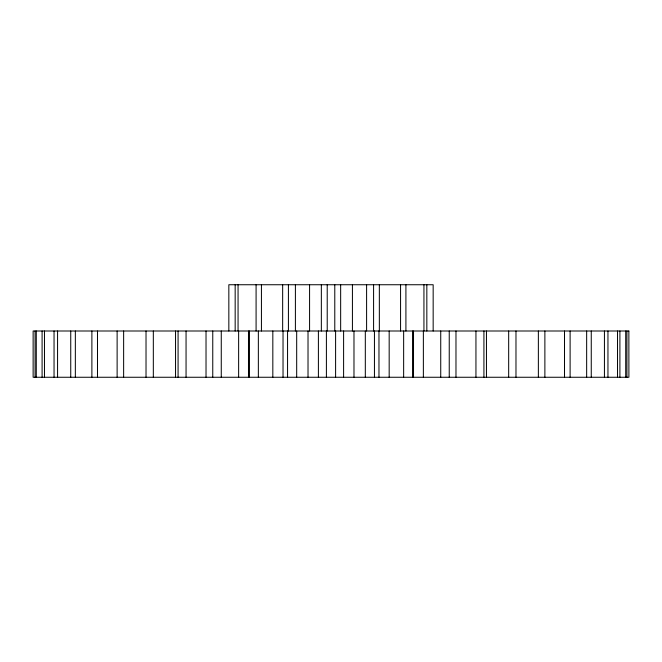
<?xml version="1.0" encoding="UTF-8"?>
<svg xmlns="http://www.w3.org/2000/svg" width="662" height="662" viewBox="0 0 662 662"><rect width="100%" height="100%" fill="white"/><g stroke="black" fill="none" stroke-linecap="round" stroke-linejoin="round"><path stroke-width="0.99" d="M626.914 331L626.914 377.257M625.714 331L625.714 377.257M619.905 331L619.905 377.257M617.522 331L617.522 377.257M607.956 331L607.956 377.257M604.431 331L604.431 377.257M591.257 331L591.257 377.257M586.656 331L586.656 377.257M570.114 331L570.114 377.257M564.512 331L564.512 377.257M544.876 331L544.876 377.257M538.363 331L538.363 377.257M515.979 331L515.979 377.257M508.673 331L508.673 377.257M486.454 331L486.454 377.257M483.922 331L483.922 377.257M475.945 331L475.945 377.257M455.977 331L455.977 377.257M449.241 331L449.241 377.257M440.735 331L440.735 377.257M433.163 331L433.163 284.743L228.837 284.743L228.837 331M426.833 284.743L426.833 331M423.937 284.743L423.937 331M423.366 331L423.366 377.257M413.518 331L413.518 377.257M412.542 331L412.542 377.257M405.914 284.743L405.914 331M403.646 331L403.646 377.257M400.568 284.743L400.568 331M389.173 331L389.173 377.257M379.343 284.743L379.343 331M378.97 331L378.97 377.257M374.444 331L374.444 377.257M373.583 284.743L373.583 331M366.599 284.743L366.599 331M365.316 331L365.316 377.257M353.98 331L353.98 377.257M352.424 284.743L352.424 331M343.603 331L343.603 377.257M340.657 284.743L340.657 331M335.601 331L335.601 377.257M334.782 284.743L334.782 331M327.218 284.743L327.218 331M326.399 331L326.399 377.257M321.343 284.743L321.343 331M318.397 331L318.397 377.257M309.576 284.743L309.576 331M308.02 331L308.02 377.257M296.684 331L296.684 377.257M295.401 284.743L295.401 331M288.417 284.743L288.417 331M287.556 331L287.556 377.257M283.03 331L283.03 377.257M282.657 284.743L282.657 331M272.827 331L272.827 377.257M261.432 284.743L261.432 331M258.354 331L258.354 377.257M256.086 284.743L256.086 331M249.458 331L249.458 377.257M248.482 331L248.482 377.257M238.634 331L238.634 377.257M238.063 284.743L238.063 331M235.167 284.743L235.167 331M221.265 331L221.265 377.257M212.759 331L212.759 377.257M206.023 331L206.023 377.257M186.055 331L186.055 377.257M178.078 331L178.078 377.257M175.546 331L175.546 377.257M153.327 331L153.327 377.257M146.021 331L146.021 377.257M123.637 331L123.637 377.257M117.124 331L117.124 377.257M97.488 331L97.488 377.257M91.886 331L91.886 377.257M75.344 331L75.344 377.257M70.743 331L70.743 377.257M57.569 331L57.569 377.257M54.044 331L54.044 377.257M44.478 331L44.478 377.257M42.095 331L42.095 377.257M36.286 331L36.286 377.257M35.086 331L35.086 377.257M628.867 331L33.133 331L33.133 377.257L628.9 377.257L628.867 331"/></g></svg>
